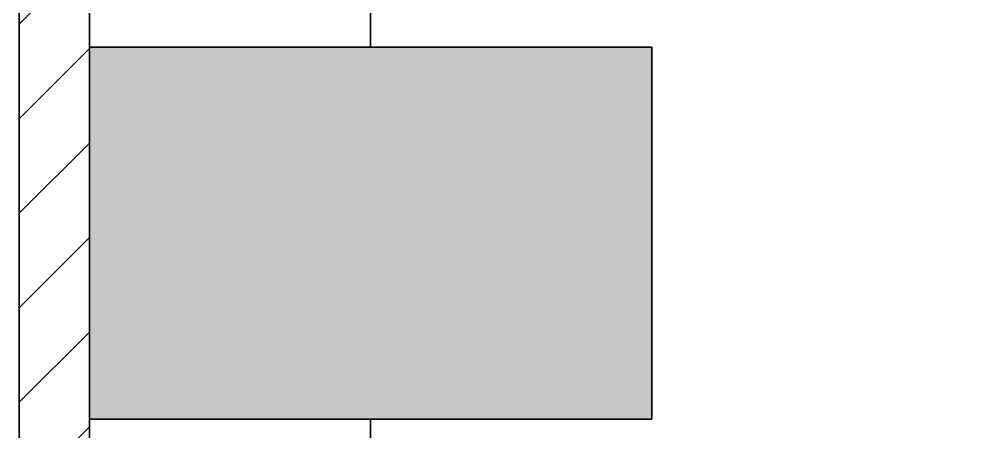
# Model space of a CAD drawing. Header units: millimetres. Extents: x 44201 to 155283, y 19965 to 32744.
# Drawn here: x 152533.6 to 152670, y 28441.6 to 28500.4 of the extents above; entities that cross this region are included whole.
import ezdxf

# ---------------------------------------------------------------- set-up
doc = ezdxf.new("R2010")
doc.units = ezdxf.units.MM
doc.layers.add('CAM', color=121, linetype='Continuous')
doc.layers.add('duvar', color=7, linetype='Continuous', lineweight=35)

msp = doc.modelspace()

# ---------------------------------------------------------------- hatches: boundary and pattern name
at = {"layer": 'CAM'}
h = msp.add_hatch(dxfattribs=at)
h.set_pattern_fill('ANSI31', color=251, scale=3)
h.set_pattern_definition([(45, (-419.5085, 17753.385), (-6.7351921, 6.7351921), [])])
h.paths.add_polyline_path([(152879.643, 28654.409), (152869.643, 28654.409), (152869.643, 28066.409), (152857.643, 28066.409), (152857.643, 28046.409), (152857.65, 28046.409), (152869.643, 28046.409), (152869.643, 27658.409), (152627.643, 27658.409), (152627.643, 27694.409), (152587.643, 27694.409), (152533.643, 27694.409), (152533.643, 27643.409), (152879.643, 27643.409)])
h.paths.add_polyline_path([(152767.643, 28066.409), (152533.643, 28066.409), (152533.643, 28046.409), (152767.643, 28046.409)], flags=17)
h.paths.add_polyline_path([(152543.643, 28151.409), (152533.643, 28151.409), (152533.643, 28066.409), (152543.643, 28066.409)], flags=17)
h.paths.add_polyline_path([(152543.643, 28046.409), (152533.643, 28046.409), (152533.643, 27953.409), (152543.643, 27953.409)], flags=17)
h.paths.add_polyline_path([(152543.643, 28504.409), (152533.643, 28504.409), (152533.643, 28358.409), (152543.643, 28358.409)], flags=17)
h.paths.add_polyline_path([(152543.643, 29377.409), (152533.643, 29377.409), (152533.643, 29224.409), (152543.643, 29224.409)])
h.paths.add_polyline_path([(152543.643, 30160.409), (152533.643, 30160.409), (152533.643, 30088.409), (152543.643, 30088.409)])
h.paths.add_polyline_path([(152543.643, 30956.409), (152533.643, 30956.409), (152533.643, 30884.409), (152543.643, 30884.409)])
h.paths.add_polyline_path([(153738.643, 30090.757), (153718.643, 30090.757), (153718.643, 29367.757), (153738.643, 29367.757)])
at = {"layer": 'duvar'}
h = msp.add_hatch(color=251, dxfattribs=at)
h.dxf.hatch_style = 1
h.paths.add_polyline_path([(152543.643, 28496.409), (152543.643, 28443.409), (152623.643, 28443.409), (152623.643, 28496.409)])

# ---------------------------------------------------------------- linework, layer by layer
for p, q in [((152583.643, 29233.409), (152583.643, 28496.409)), ((152533.643, 28504.409), (152533.643, 28358.409)), ((152543.643, 28504.409), (152543.643, 28358.409)), ((152543.643, 28496.409), (152623.643, 28496.409)), ((152623.643, 28496.409), (152623.643, 28443.409)), ((152623.643, 28443.409), (152543.643, 28443.409)), ((152583.643, 28443.409), (152583.643, 28066.409))]:
    msp.add_line(p, q, dxfattribs=at)

doc.saveas('drawing.dxf')
